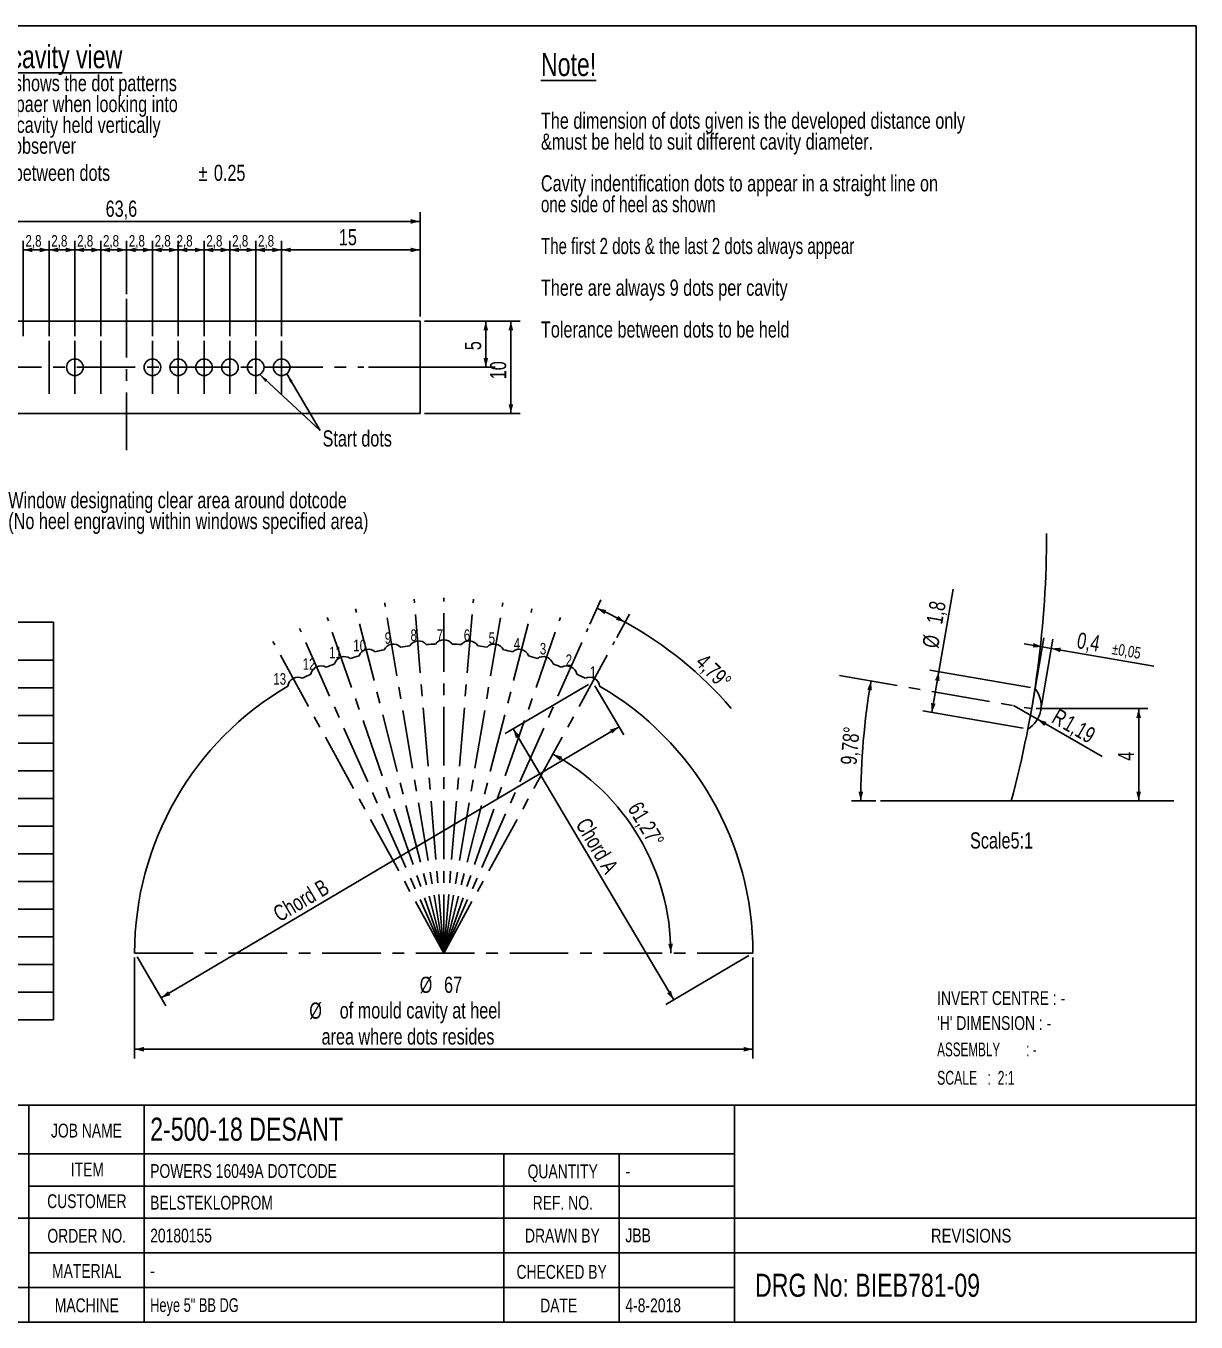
# Model space of a CAD drawing. Header units: millimetres. Extents: x 8 to 412, y 8 to 289.
# Drawn here: x 158.4 to 412, y 8 to 289 of the extents above; entities that cross this region are included whole.
import ezdxf

# ---------------------------------------------------------------- set-up
doc = ezdxf.new("R2010")
doc.units = ezdxf.units.MM
doc.linetypes.add('CENTERX2', pattern=[20.32, 12.7, -2.54, 2.54, -2.54])
for name, color, linetype in [('CENTERLINE', 4, 'CENTERX2'), ('DETAIL', 3, 'Continuous'), ('DIMENSIONS', 2, 'Continuous'), ('TEXT', 2, 'Continuous')]:
    doc.layers.add(name, color=color, linetype=linetype)
doc.layers.add('OUTLINE', color=7, linetype='Continuous', lineweight=25)
doc.styles.add('SLDTEXTSTYLE0', font='TXT', dxfattribs={"width": 0.75})
doc.styles.add('SLDTEXTSTYLE2', font='TXT', dxfattribs={"width": 0.7})
doc.styles.add('SLDTEXTSTYLE3', font='TXT', dxfattribs={"width": 0.797872})
doc.styles.add('SLDTEXTSTYLE4', font='TXT', dxfattribs={"width": 0.692308})
doc.styles.add('SLDTEXTSTYLE5', font='TXT', dxfattribs={"width": 0.660714})
doc.styles.add('SLDTEXTSTYLE6', font='TXT', dxfattribs={"width": 0.631579})
doc.styles.add('SLDTEXTSTYLE7', font='TXT', dxfattribs={"width": 0.697917})
doc.dimstyles.new('SLDDIMSTYLE0', dxfattribs={"dimtxt": 2.5, "dimasz": 2, "dimexe": 0, "dimexo": 0.0625, "dimtad": 1, "dimlfac": 0.5, "dimrnd": 1e-09, "dimzin": 12, "dimdsep": 46, "dimtxsty": 'SLDTEXTSTYLE0', "dimsah": 1, "dimcen": 0.09, "dimadec": 0, "dimazin": 3, "dimtfac": 1, "dimtofl": 0, "dimtmove": 0, "dimatfit": 3, "dimfxl": 0, "dimfrac": 2, "dimtolj": 1, "dimtzin": 12, "dimarcsym": 0})
doc.dimstyles.new('SLDDIMSTYLE2', dxfattribs={"dimtxt": 3.5, "dimasz": 2, "dimexe": 0, "dimexo": 0.0625, "dimgap": 0.875, "dimtad": 1, "dimlfac": 0.5, "dimrnd": 1e-09, "dimzin": 12, "dimdsep": 46, "dimtxsty": 'SLDTEXTSTYLE0', "dimsah": 1, "dimcen": 0.09, "dimadec": 0, "dimazin": 3, "dimtfac": 1, "dimtofl": 0, "dimtmove": 0, "dimatfit": 3, "dimfxl": 0, "dimfrac": 2, "dimtolj": 1, "dimtzin": 12, "dimarcsym": 0})
doc.dimstyles.new('SLDDIMSTYLE3', dxfattribs={"dimtxt": 0.18, "dimasz": 2, "dimexe": 0, "dimexo": 0.0625, "dimgap": 0, "dimtad": 0, "dimtih": 1, "dimtoh": 1, "dimdec": 0, "dimrnd": 1e-09, "dimzin": 0, "dimdsep": 46, "dimtxsty": 'Standard', "dimsah": 1, "dimcen": 0.09, "dimadec": 0, "dimazin": 0, "dimtfac": 2, "dimtdec": 0, "dimtofl": 0, "dimtmove": 0, "dimatfit": 3, "dimfxl": 0, "dimfrac": 2, "dimtolj": 1, "dimtzin": 0, "dimarcsym": 0})
doc.dimstyles.new('SLDDIMSTYLE4', dxfattribs={"dimtxt": 3.5, "dimasz": 2, "dimexe": 0, "dimexo": 0.0625, "dimgap": 0.875, "dimtad": 1, "dimdec": 4, "dimlfac": 0.5, "dimzin": 12, "dimdsep": 46, "dimtxsty": 'SLDTEXTSTYLE0', "dimsah": 1, "dimcen": 0.09, "dimazin": 3, "dimtfac": 1, "dimtofl": 0, "dimtmove": 0, "dimatfit": 3, "dimfxl": 0, "dimfrac": 2, "dimtolj": 1, "dimtzin": 12, "dimarcsym": 0})
doc.dimstyles.new('SLDDIMSTYLE5', dxfattribs={"dimtxt": 3.5, "dimasz": 2, "dimexe": 0, "dimexo": 0.0625, "dimgap": 0.875, "dimtad": 1, "dimlfac": 0.2, "dimrnd": 1e-09, "dimzin": 12, "dimdsep": 46, "dimtxsty": 'SLDTEXTSTYLE0', "dimsah": 1, "dimcen": 0.09, "dimadec": 0, "dimazin": 3, "dimtfac": 1, "dimtofl": 0, "dimtmove": 0, "dimatfit": 3, "dimfxl": 0, "dimfrac": 2, "dimtolj": 1, "dimtzin": 12, "dimarcsym": 0})
doc.dimstyles.new('SLDDIMSTYLE6', dxfattribs={"dimtxt": 3.5, "dimasz": 2, "dimexe": 0, "dimexo": 0.0625, "dimgap": 0.875, "dimtad": 1, "dimlfac": 0.2, "dimrnd": 1e-09, "dimdsep": 46, "dimtxsty": 'SLDTEXTSTYLE0', "dimsah": 1, "dimcen": 0.09, "dimadec": 0, "dimazin": 2, "dimtol": 1, "dimtp": 0.05, "dimtm": 0.05, "dimtfac": 1, "dimtmove": 0, "dimatfit": 0, "dimfxl": 0, "dimfrac": 2, "dimtolj": 1, "dimarcsym": 0})
doc.dimstyles.new('SLDDIMSTYLE7', dxfattribs={"dimtxt": 3.5, "dimasz": 2, "dimexe": 0, "dimexo": 0.0625, "dimgap": 0.875, "dimtad": 1, "dimlfac": 0.2, "dimrnd": 1e-09, "dimzin": 12, "dimdsep": 46, "dimtxsty": 'SLDTEXTSTYLE0', "dimsah": 1, "dimcen": 0, "dimadec": 0, "dimazin": 3, "dimtfac": 1, "dimtofl": 0, "dimtmove": 0, "dimatfit": 3, "dimfxl": 0, "dimfrac": 2, "dimtolj": 1, "dimtzin": 12, "dimarcsym": 0})
doc.dimstyles.new('SLDDIMSTYLE8', dxfattribs={"dimtxt": 3.5, "dimasz": 2, "dimexe": 0, "dimexo": 0.0625, "dimgap": 0.875, "dimtad": 1, "dimdec": 4, "dimlfac": 0.2, "dimzin": 12, "dimdsep": 46, "dimtxsty": 'SLDTEXTSTYLE0', "dimsah": 1, "dimcen": 0.09, "dimazin": 3, "dimtfac": 1, "dimtofl": 0, "dimtmove": 0, "dimatfit": 3, "dimfxl": 0, "dimfrac": 2, "dimtolj": 1, "dimtzin": 12, "dimarcsym": 0})

# ---------------------------------------------------------------- blocks, each defined once
blk = doc.blocks.new('SW_TABLEANNOTATION_2')
at = {"layer": 'TEXT', "color": 0}
for p, q in [((0, 0), (0, -86.25)), ((71.26, 0), (0, 0)), ((6.17, 0), (6.17, -86.25)), ((30.17, 0), (30.17, -86.25)), ((71.26, -86.25), (71.26, 0)), ((0, -8.25), (71.26, -8.25)), ((0, -14.25), (71.26, -14.25)), ((0, -20.25), (71.26, -20.25)), ((0, -26.25), (71.26, -26.25)), ((0, -32.25), (71.26, -32.25)), ((0, -38.25), (71.26, -38.25)), ((0, -44.25), (71.26, -44.25)), ((0, -50.25), (71.26, -50.25)), ((0, -56.25), (71.26, -56.25)), ((0, -62.25), (71.26, -62.25)), ((0, -68.25), (71.26, -68.25)), ((0, -74.25), (71.26, -74.25)), ((0, -80.25), (71.26, -80.25)), ((0, -86.25), (71.26, -86.25))]:
    blk.add_line(p, q, dxfattribs=at)
at = {"layer": 'TEXT', "color": 0, "char_height": 3.5, "attachment_point": 1, "style": 'SLDTEXTSTYLE0'}
for s, insert in [('Chord A', (8.65, -2.31)), ('Chord B', (41.58, -2.31)), ('1', (1.79, -9.43)), ('34,14', (12.35, -9.43)), ('57,65', (44.9, -9.43)), ('2', (1.79, -15.43)), ('36,52', (12.35, -15.43)), ('56,17', (44.9, -15.43)), ('3', (1.79, -21.43)), ('38,83', (12.35, -21.43)), ('54,6', (46.19, -21.43)), ('4', (1.79, -27.43)), ('41,08', (12.35, -27.43)), ('52,93', (44.9, -27.43)), ('5', (1.79, -33.43)), ('43,26', (12.35, -33.43)), ('51,17', (44.9, -33.43)), ('6', (1.79, -39.43)), ('45,36', (12.35, -39.43)), ('49,31', (44.9, -39.43)), ('7', (1.79, -45.43)), ('47,38', (12.35, -45.43)), ('47,38', (44.9, -45.43)), ('8', (1.79, -51.43)), ('49,31', (12.35, -51.43)), ('45,36', (44.9, -51.43)), ('9', (1.79, -57.43)), ('51,17', (12.35, -57.43)), ('43,26', (44.9, -57.43)), ('10', (0.5, -63.43)), ('52,93', (12.35, -63.43)), ('41,08', (44.9, -63.43)), ('11', (0.5, -69.43)), ('54,6', (13.65, -69.43)), ('38,83', (44.9, -69.43)), ('12', (0.5, -75.43)), ('56,17', (12.35, -75.43)), ('36,52', (44.9, -75.43)), ('13', (0.5, -81.43)), ('57,65', (12.35, -81.43)), ('34,14', (44.9, -81.43))]:
    blk.add_mtext(s, dxfattribs=dict(at, insert=insert))
blk = doc.blocks.new('_D')
at = {"layer": 'DIMENSIONS'}
for p, q in [((202.61, 221.73), (202.61, 242.44)), ((208.21, 221.73), (208.21, 242.44)), ((208.21, 240.44), (202.61, 240.44))]:
    blk.add_line(p, q, dxfattribs=at)
for points in [[(202.61, 240.44), (204.61, 239.94), (204.61, 240.94)], [(208.21, 240.44), (206.21, 240.94), (206.21, 239.94)]]:
    blk.add_solid(points, dxfattribs=at)
at = {"layer": 'DIMENSIONS', "insert": (203.1, 243.66), "char_height": 2.5, "attachment_point": 1, "style": 'SLDTEXTSTYLE0'}
blk.add_mtext('2,8', dxfattribs=at)
blk = doc.blocks.new('_D_1')
at = {"layer": 'DIMENSIONS'}
for p, q in [((197.01, 221.73), (197.01, 242.44)), ((202.61, 221.73), (202.61, 242.44)), ((202.61, 240.44), (197.01, 240.44))]:
    blk.add_line(p, q, dxfattribs=at)
for points in [[(197.01, 240.44), (199.01, 239.94), (199.01, 240.94)], [(202.61, 240.44), (200.61, 240.94), (200.61, 239.94)]]:
    blk.add_solid(points, dxfattribs=at)
at = {"layer": 'DIMENSIONS', "insert": (197.5, 243.66), "char_height": 2.5, "attachment_point": 1, "style": 'SLDTEXTSTYLE0'}
blk.add_mtext('2,8', dxfattribs=at)
blk = doc.blocks.new('_D_2')
at = {"layer": 'DIMENSIONS'}
for p, q in [((191.41, 221.73), (191.41, 242.44)), ((197.01, 221.73), (197.01, 242.44)), ((197.01, 240.44), (191.41, 240.44))]:
    blk.add_line(p, q, dxfattribs=at)
for points in [[(191.41, 240.44), (193.41, 239.94), (193.41, 240.94)], [(197.01, 240.44), (195.01, 240.94), (195.01, 239.94)]]:
    blk.add_solid(points, dxfattribs=at)
at = {"layer": 'DIMENSIONS', "insert": (191.05, 243.66), "char_height": 2.5, "attachment_point": 1, "style": 'SLDTEXTSTYLE0'}
blk.add_mtext('2,8', dxfattribs=at)
blk = doc.blocks.new('_D_3')
at = {"layer": 'DIMENSIONS'}
for p, q in [((185.81, 221.73), (185.81, 242.44)), ((191.41, 221.73), (191.41, 242.44)), ((191.41, 240.44), (185.81, 240.44))]:
    blk.add_line(p, q, dxfattribs=at)
for points in [[(185.81, 240.44), (187.81, 239.94), (187.81, 240.94)], [(191.41, 240.44), (189.41, 240.94), (189.41, 239.94)]]:
    blk.add_solid(points, dxfattribs=at)
at = {"layer": 'DIMENSIONS', "insert": (186.3, 243.66), "char_height": 2.5, "attachment_point": 1, "style": 'SLDTEXTSTYLE0'}
blk.add_mtext('2,8', dxfattribs=at)
blk = doc.blocks.new('_D_4')
at = {"layer": 'DIMENSIONS'}
for p, q in [((180.21, 230.82), (180.21, 242.44)), ((185.81, 221.73), (185.81, 242.44)), ((185.81, 240.44), (180.21, 240.44))]:
    blk.add_line(p, q, dxfattribs=at)
for points in [[(180.21, 240.44), (182.21, 239.94), (182.21, 240.94)], [(185.81, 240.44), (183.81, 240.94), (183.81, 239.94)]]:
    blk.add_solid(points, dxfattribs=at)
at = {"layer": 'DIMENSIONS', "insert": (180.7, 243.66), "char_height": 2.5, "attachment_point": 1, "style": 'SLDTEXTSTYLE0'}
blk.add_mtext('2,8', dxfattribs=at)
blk = doc.blocks.new('_D_5')
at = {"layer": 'DIMENSIONS'}
for p, q in [((174.61, 221.73), (174.61, 242.44)), ((180.21, 230.82), (180.21, 242.44)), ((180.21, 240.44), (174.61, 240.44))]:
    blk.add_line(p, q, dxfattribs=at)
for points in [[(174.61, 240.44), (176.61, 239.94), (176.61, 240.94)], [(180.21, 240.44), (178.21, 240.94), (178.21, 239.94)]]:
    blk.add_solid(points, dxfattribs=at)
at = {"layer": 'DIMENSIONS', "insert": (175.1, 243.66), "char_height": 2.5, "attachment_point": 1, "style": 'SLDTEXTSTYLE0'}
blk.add_mtext('2,8', dxfattribs=at)
blk = doc.blocks.new('_D_6')
at = {"layer": 'DIMENSIONS'}
for p, q in [((169.01, 221.73), (169.01, 242.44)), ((174.61, 221.73), (174.61, 242.44)), ((174.61, 240.44), (169.01, 240.44))]:
    blk.add_line(p, q, dxfattribs=at)
for points in [[(169.01, 240.44), (171.01, 239.94), (171.01, 240.94)], [(174.61, 240.44), (172.61, 240.94), (172.61, 239.94)]]:
    blk.add_solid(points, dxfattribs=at)
at = {"layer": 'DIMENSIONS', "insert": (169.5, 243.66), "char_height": 2.5, "attachment_point": 1, "style": 'SLDTEXTSTYLE0'}
blk.add_mtext('2,8', dxfattribs=at)
blk = doc.blocks.new('_D_7')
at = {"layer": 'DIMENSIONS'}
for p, q in [((163.41, 221.73), (163.41, 242.44)), ((169.01, 221.73), (169.01, 242.44)), ((169.01, 240.44), (163.41, 240.44))]:
    blk.add_line(p, q, dxfattribs=at)
for points in [[(163.41, 240.44), (165.41, 239.94), (165.41, 240.94)], [(169.01, 240.44), (167.01, 240.94), (167.01, 239.94)]]:
    blk.add_solid(points, dxfattribs=at)
at = {"layer": 'DIMENSIONS', "insert": (163.9, 243.66), "char_height": 2.5, "attachment_point": 1, "style": 'SLDTEXTSTYLE0'}
blk.add_mtext('2,8', dxfattribs=at)
blk = doc.blocks.new('_D_8')
at = {"layer": 'DIMENSIONS'}
for p, q in [((157.81, 221.73), (157.81, 242.44)), ((163.41, 221.73), (163.41, 242.44)), ((163.41, 240.44), (157.81, 240.44))]:
    blk.add_line(p, q, dxfattribs=at)
for points in [[(157.81, 240.44), (159.81, 239.94), (159.81, 240.94)], [(163.41, 240.44), (161.41, 240.94), (161.41, 239.94)]]:
    blk.add_solid(points, dxfattribs=at)
at = {"layer": 'DIMENSIONS', "insert": (158.3, 243.66), "char_height": 2.5, "attachment_point": 1, "style": 'SLDTEXTSTYLE0'}
blk.add_mtext('2,8', dxfattribs=at)
blk = doc.blocks.new('_D_11')
at = {"layer": 'DIMENSIONS'}
for p, q in [((208.21, 221.73), (208.21, 242.44)), ((213.81, 221.73), (213.81, 242.44)), ((208.21, 240.44), (213.81, 240.44))]:
    blk.add_line(p, q, dxfattribs=at)
for points in [[(208.21, 240.44), (210.21, 239.94), (210.21, 240.94)], [(213.81, 240.44), (211.81, 240.94), (211.81, 239.94)]]:
    blk.add_solid(points, dxfattribs=at)
at = {"layer": 'DIMENSIONS', "insert": (208.7, 243.66), "char_height": 2.5, "attachment_point": 1, "style": 'SLDTEXTSTYLE0'}
blk.add_mtext('2,8', dxfattribs=at)
blk = doc.blocks.new('_D_13')
at = {"layer": 'DIMENSIONS'}
for p, q in [((244.81, 224.99), (265.5, 224.99)), ((263.5, 224.99), (263.5, 204.99)), ((244.81, 204.99), (265.5, 204.99))]:
    blk.add_line(p, q, dxfattribs=at)
for points in [[(263.5, 224.99), (263, 222.99), (264, 222.99)], [(263.5, 204.99), (264, 206.99), (263, 206.99)]]:
    blk.add_solid(points, dxfattribs=at)
at = {"layer": 'DIMENSIONS', "insert": (258.99, 212.4), "char_height": 3.5, "attachment_point": 1, "rotation": 90, "style": 'SLDTEXTSTYLE0'}
blk.add_mtext('10', dxfattribs=at)
blk = doc.blocks.new('_D_14')
at = {"layer": 'DIMENSIONS'}
for p, q in [((213.81, 221.73), (213.81, 242.44)), ((243.81, 225.99), (243.81, 242.44)), ((213.81, 240.44), (243.81, 240.44))]:
    blk.add_line(p, q, dxfattribs=at)
for points in [[(213.81, 240.44), (215.81, 239.94), (215.81, 240.94)], [(243.81, 240.44), (241.81, 240.94), (241.81, 239.94)]]:
    blk.add_solid(points, dxfattribs=at)
at = {"layer": 'DIMENSIONS', "insert": (226.22, 244.95), "char_height": 3.5, "attachment_point": 1, "style": 'SLDTEXTSTYLE0'}
blk.add_mtext('15', dxfattribs=at)
blk = doc.blocks.new('_D_16')
at = {"layer": 'DIMENSIONS'}
for p, q in [((116.61, 225.99), (116.61, 248.62)), ((243.81, 225.99), (243.81, 248.62)), ((116.61, 246.62), (243.81, 246.62))]:
    blk.add_line(p, q, dxfattribs=at)
for points in [[(116.61, 246.62), (118.61, 246.12), (118.61, 247.12)], [(243.81, 246.62), (241.81, 247.12), (241.81, 246.12)]]:
    blk.add_solid(points, dxfattribs=at)
at = {"layer": 'DIMENSIONS', "insert": (175.68, 251.13), "char_height": 3.5, "attachment_point": 1, "style": 'SLDTEXTSTYLE0'}
blk.add_mtext('63,6', dxfattribs=at)
blk = doc.blocks.new('_D_17')
at = {"layer": 'DIMENSIONS'}
for p, q in [((244.81, 224.99), (260.07, 224.99)), ((258.07, 214.99), (258.07, 224.99)), ((232.65, 214.99), (260.07, 214.99))]:
    blk.add_line(p, q, dxfattribs=at)
for points in [[(258.07, 224.99), (257.57, 222.99), (258.57, 222.99)], [(258.07, 214.99), (258.57, 216.99), (257.57, 216.99)]]:
    blk.add_solid(points, dxfattribs=at)
at = {"layer": 'DIMENSIONS', "insert": (253.56, 218.7), "char_height": 3.5, "attachment_point": 1, "rotation": 90, "style": 'SLDTEXTSTYLE0'}
blk.add_mtext('5', dxfattribs=at)
blk = doc.blocks.new('SW_NOTE_5')
at = {"layer": 'TEXT', "color": 0, "char_height": 3.5, "attachment_point": 1, "style": 'SLDTEXTSTYLE0'}
for s, insert in [('Tolerance between dots', (0, 4.5)), ('%%p', (56.62, 4.5)), ('0.25', (59.95, 4.5))]:
    blk.add_mtext(s, dxfattribs=dict(at, insert=insert))
blk = doc.blocks.new('SW_NOTE_6')
at = {"layer": 'TEXT', "color": 0, "char_height": 3.5, "attachment_point": 1, "style": 'SLDTEXTSTYLE0'}
for s, insert in [('Window designating clear area around dotcode', (0.56, 4.54)), ('(No heel engraving within windows specified area)', (0.56, 0.02))]:
    blk.add_mtext(s, dxfattribs=dict(at, insert=insert))
blk = doc.blocks.new('SW_NOTE_7')
at = {"layer": 'TEXT', "color": 0, "attachment_point": 1, "style": 'SLDTEXTSTYLE0'}
for s, insert, char_height in [('\\LMould cavity view', (0, 6.45), 5), ('The chart shows the dot patterns', (0, -0.03), 3.5), ('as they appaer when looking into', (0, -4.55), 3.5), ('the mould cavity held vertically', (0, -9.08), 3.5), ('in front of observer', (0, -13.61), 3.5)]:
    blk.add_mtext(s, dxfattribs=dict(at, insert=insert, char_height=char_height))
blk = doc.blocks.new('SW_NOTE_8')
at = {"layer": 'TEXT', "color": 0, "attachment_point": 1}
for s, insert, char_height, style in [('\\LNote!', (0, 6.45), 5, 'SLDTEXTSTYLE0'), ('The dimension of dots given is the developed distance only', (0, -6.49), 3.5, 'SLDTEXTSTYLE0'), ('&must be held to suit different cavity diameter.', (0, -11.02), 3.5, 'SLDTEXTSTYLE0'), ('Cavity indentification dots to appear in a straight line on', (0, -20.07), 3.5, 'SLDTEXTSTYLE0'), ('one side of heel as shown', (0, -24.6), 3.5, 'SLDTEXTSTYLE2'), ('The first 2 dots & the last 2 dots always appear', (0, -33.65), 3.5, 'SLDTEXTSTYLE7'), ('There are always 9 dots per cavity', (0, -42.7), 3.5, 'SLDTEXTSTYLE0'), ('Tolerance between dots to be held', (0, -51.75), 3.5, 'SLDTEXTSTYLE0')]:
    blk.add_mtext(s, dxfattribs=dict(at, insert=insert, char_height=char_height, style=style))
blk = doc.blocks.new('_D_18')
at = {"layer": 'DIMENSIONS'}
for p, q in [((181.97, 87.01), (181.97, 65.15)), ((315.97, 87.01), (315.97, 65.15)), ((181.97, 67.15), (315.97, 67.15))]:
    blk.add_line(p, q, dxfattribs=at)
for points in [[(181.97, 67.15), (183.97, 66.65), (183.97, 67.65)], [(315.97, 67.15), (313.97, 67.65), (313.97, 66.65)]]:
    blk.add_solid(points, dxfattribs=at)
at = {"layer": 'DIMENSIONS', "char_height": 3.5, "attachment_point": 1, "style": 'SLDTEXTSTYLE0'}
for s, insert in [('%%c', (243.74, 82.87)), ('67', (249.02, 82.87)), ('%%c', (219.82, 77.27)), ('of mould cavity at heel', (226.41, 77.32)), ('area where dots resides', (222.48, 71.66))]:
    blk.add_mtext(s, dxfattribs=dict(at, insert=insert))
blk = doc.blocks.new('_D_19')
at = {"layer": 'DIMENSIONS'}
blk.add_arc((248.97, 88.01), 49.19, 0, 61.2666, dxfattribs=at)
for points in [[(272.61, 131.14), (274.1, 129.71), (274.6, 130.58)], [(298.16, 88.01), (298.62, 90.02), (297.62, 90)]]:
    blk.add_solid(points, dxfattribs=at)
at = {"layer": 'DIMENSIONS', "insert": (291.73, 121.18), "char_height": 3.5, "attachment_point": 1, "rotation": 300.6333, "style": 'SLDTEXTSTYLE0'}
blk.add_mtext('61,27°', dxfattribs=at)
blk = doc.blocks.new('_D_20')
at = {"layer": 'DIMENSIONS'}
for p, q in [((280.62, 159.3), (282.97, 164.58)), ((286.46, 156.41), (289.24, 161.47))]:
    blk.add_line(p, q, dxfattribs=at)
for start, end in [(61.2666, 66.0555), (40.4144, 61.2666)]:
    blk.add_arc((248.97, 88.01), 81.78, start, end, dxfattribs=at)
for points in [[(282.16, 162.75), (283.77, 161.46), (284.18, 162.37)], [(288.28, 159.72), (286.75, 161.1), (286.28, 160.22)]]:
    blk.add_solid(points, dxfattribs=at)
at = {"layer": 'DIMENSIONS', "insert": (305.74, 153.22), "char_height": 3.5, "attachment_point": 1, "rotation": 315.3385, "style": 'SLDTEXTSTYLE0'}
blk.add_mtext('4,79°', dxfattribs=at)
blk = doc.blocks.new('_D_21')
at = {"layer": 'DIMENSIONS'}
for p, q in [((280.31, 146.25), (262.28, 135.57)), ((264, 136.59), (298.79, 77.84)), ((315.11, 87.5), (297.07, 76.82))]:
    blk.add_line(p, q, dxfattribs=at)
for points in [[(264, 136.59), (264.59, 134.61), (265.45, 135.12)], [(298.79, 77.84), (298.2, 79.81), (297.34, 79.3)]]:
    blk.add_solid(points, dxfattribs=at)
at = {"layer": 'DIMENSIONS', "insert": (280.42, 117.7), "char_height": 3.5, "attachment_point": 1, "rotation": 300.6333, "style": 'SLDTEXTSTYLE0'}
blk.add_mtext('Chord A', dxfattribs=at)
blk = doc.blocks.new('_D_22')
at = {"layer": 'DIMENSIONS'}
for p, q in [((281.68, 145.9), (287.96, 135.31)), ((187.73, 78.28), (286.94, 137.03)), ((182.48, 87.15), (188.75, 76.56))]:
    blk.add_line(p, q, dxfattribs=at)
for points in [[(286.94, 137.03), (284.96, 136.44), (285.47, 135.58)], [(187.73, 78.28), (189.71, 78.87), (189.2, 79.73)]]:
    blk.add_solid(points, dxfattribs=at)
at = {"layer": 'DIMENSIONS', "insert": (211.59, 97.65), "char_height": 3.5, "attachment_point": 1, "rotation": 30.6333, "style": 'SLDTEXTSTYLE0'}
blk.add_mtext('Chord B', dxfattribs=at)
blk = doc.blocks.new('_D_23')
at = {"layer": 'DIMENSIONS'}
for p, q in [((356.25, 149.02), (359.33, 166.88)), ((376.09, 145.6), (354.28, 149.36)), ((356.25, 149.02), (354.72, 140.15)), ((374.56, 136.73), (352.75, 140.49))]:
    blk.add_line(p, q, dxfattribs=at)
for points in [[(356.25, 149.02), (355.41, 147.14), (356.4, 146.97)], [(354.72, 140.15), (355.55, 142.04), (354.56, 142.21)]]:
    blk.add_solid(points, dxfattribs=at)
at = {"layer": 'DIMENSIONS', "char_height": 3.5, "attachment_point": 1, "rotation": 80.2195, "style": 'SLDTEXTSTYLE0'}
for s, insert in [('1,8', (353.51, 159.72)), ('%%c', (352.62, 154.52))]:
    blk.add_mtext(s, dxfattribs=dict(at, insert=insert))
blk = doc.blocks.new('_D_24')
at = {"layer": 'DIMENSIONS'}
for p, q in [((378.66, 154.39), (374.72, 155.07)), ((376.52, 141.98), (379, 156.36)), ((378.49, 141.64), (380.97, 156.02)), ((378.66, 154.39), (380.63, 154.05)), ((380.63, 154.05), (402.83, 150.22))]:
    blk.add_line(p, q, dxfattribs=at)
for points in [[(378.66, 154.39), (376.78, 155.22), (376.61, 154.24)], [(380.63, 154.05), (382.52, 153.22), (382.69, 154.2)]]:
    blk.add_solid(points, dxfattribs=at)
at = {"layer": 'DIMENSIONS', "attachment_point": 1, "rotation": 350.2195, "style": 'SLDTEXTSTYLE0'}
for s, insert, char_height in [('0,4', (386.58, 157.6), 3.5), ('±0,05', (394.05, 155.29), 2.5)]:
    blk.add_mtext(s, dxfattribs=dict(at, insert=insert, char_height=char_height))
blk = doc.blocks.new('_D_25')
at = {"layer": 'DIMENSIONS'}
for p, q in [((377.35, 140.99), (401.56, 140.99)), ((399.56, 140.99), (399.56, 120.99))]:
    blk.add_line(p, q, dxfattribs=at)
for points in [[(399.56, 140.99), (399.06, 138.99), (400.06, 138.99)], [(399.56, 120.99), (400.06, 122.99), (399.06, 122.99)]]:
    blk.add_solid(points, dxfattribs=at)
at = {"layer": 'DIMENSIONS', "insert": (395.05, 129.7), "char_height": 3.5, "attachment_point": 1, "rotation": 90, "style": 'SLDTEXTSTYLE0'}
blk.add_mtext('4', dxfattribs=at)
blk = doc.blocks.new('_D_26')
at = {"layer": 'DIMENSIONS'}
for q in [(372.44, 141.66), (391.63, 130.58)]:
    blk.add_line((377.61, 138.68), q, dxfattribs=at)
blk.add_solid([(377.61, 138.68), (379.09, 137.25), (379.59, 138.11)], dxfattribs=at)
at = {"layer": 'DIMENSIONS', "char_height": 3.5, "attachment_point": 1, "rotation": 330, "style": 'SLDTEXTSTYLE0'}
for s, insert in [('R', (382.2, 141.18)), ('1,19', (384.65, 139.77))]:
    blk.add_mtext(s, dxfattribs=dict(at, insert=insert))
blk = doc.blocks.new('_D_27')
at = {"layer": 'DIMENSIONS'}
blk.add_line((342.62, 120.99), (337.33, 120.99), dxfattribs=at)
blk.add_arc((492.37, 120.99), 153.04, 170.2195, 180, dxfattribs=at)
for points in [[(341.56, 146.99), (340.74, 145.1), (341.73, 144.93)], [(339.33, 120.99), (339.85, 122.99), (338.85, 122.99)]]:
    blk.add_solid(points, dxfattribs=at)
at = {"layer": 'DIMENSIONS', "insert": (334.93, 128.98), "char_height": 3.5, "attachment_point": 1, "rotation": 85.1097, "style": 'SLDTEXTSTYLE0'}
blk.add_mtext('9,78°', dxfattribs=at)

msp = doc.modelspace()

# ---------------------------------------------------------------- linework, layer by layer
at = {"layer": 'CENTERLINE'}
for p, q in [((180.20959, 229.8209), (180.20959, 197.05107)), ((163.40959, 220.73444), (163.40959, 209.24218)), ((169.00959, 220.73444), (169.00959, 209.24218)), ((174.60959, 220.73444), (174.60959, 209.24218)), ((185.80959, 220.73444), (185.80959, 209.24218)), ((191.40959, 220.73444), (191.40959, 209.24218)), ((197.00959, 220.73444), (197.00959, 209.24218)), ((202.60959, 220.73444), (202.60959, 209.24218)), ((208.20959, 220.73444), (208.20959, 209.24218)), ((213.80959, 220.73444), (213.80959, 209.24218)), ((128.76686, 214.98831), (231.65232, 214.98831)), ((248.96553, 88.00994), (236.15375, 163.9366)), ((248.96553, 88.00994), (242.5372, 164.74113)), ((248.96553, 88.00994), (248.96553, 165.00994)), ((248.96553, 88.00994), (255.39386, 164.74113)), ((248.96553, 88.00994), (261.77731, 163.9366)), ((248.96553, 88.00994), (223.69915, 160.74652)), ((248.96553, 88.00994), (223.69915, 160.74652)), ((248.96553, 88.00994), (229.85975, 162.60196)), ((248.96553, 88.00994), (268.0713, 162.60196)), ((248.96553, 88.00994), (274.23191, 160.74652)), ((248.96553, 88.00994), (217.71495, 158.38324)), ((248.96553, 88.00994), (280.2161, 158.38324)), ((248.96553, 88.00994), (211.94895, 155.52862)), ((248.96553, 88.00994), (285.98211, 155.52862)), ((334.70559, 148.16887), (376.35212, 140.98983)), ((181.96553, 88.00994), (315.96553, 88.00994))]:
    msp.add_line(p, q, dxfattribs=at)
at = {"layer": 'DETAIL'}
for p, q in [((116.60959, 224.98831), (243.80959, 224.98831)), ((243.80959, 224.98831), (243.80959, 204.98831)), ((116.60959, 204.98831), (243.80959, 204.98831))]:
    msp.add_line(p, q, dxfattribs=at)
at = {"layer": 'OUTLINE'}
for p, q in [((8, 289), (412, 289)), ((412, 289), (412, 8)), ((343.6245, 120.98983), (407.17213, 120.98983)), ((412, 55), (8, 55)), ((159, 55), (159, 8)), ((184, 55), (184, 8)), ((312, 8), (312, 55)), ((159, 44.5), (99, 44.5)), ((312, 44.5), (159, 44.5)), ((262, 8), (262, 44.5)), ((287, 8), (287, 44.5)), ((159, 37.5), (312, 37.5)), ((99, 30.5), (412, 30.5)), ((159, 23), (312, 23)), ((312, 23), (412, 23)), ((312, 15.5), (99, 15.5)), ((412, 8), (8, 8))]:
    msp.add_line(p, q, dxfattribs=at)
for centre in [(169.00959, 214.98831), (185.80959, 214.98831), (191.40959, 214.98831), (197.00959, 214.98831), (202.60959, 214.98831), (208.20959, 214.98831), (213.80959, 214.98831)]:
    msp.add_circle(centre, 1.8, dxfattribs=at)
for centre, radius, start, end in [((155.90909, 178.98983), 223.69428, 344.9725108, 0), ((238.03641, 152.77933), 2.21499, 45.222676, 153.9329279), ((248.96553, 88.00994), 67, 96.3283758, 98.0383271), ((243.48183, 153.46564), 2.21499, 40.433775, 149.144027), ((248.96553, 88.00994), 67, 91.5394748, 93.2494261), ((248.96553, 153.69495), 2.21499, 35.644874, 144.355126), ((248.96553, 88.00994), 67, 86.7505739, 88.4605252), ((254.44923, 153.46564), 2.21499, 30.855973, 139.566225), ((248.96553, 88.00994), 67, 81.9616729, 83.6716242), ((259.89464, 152.77933), 2.21499, 26.0670721, 134.777324), ((227.41199, 150.05803), 2.21499, 54.8004779, 163.5107299), ((248.96553, 88.00994), 67, 105.9061777, 107.6161291), ((232.66731, 151.64081), 2.21499, 50.0115769, 158.7218289), ((248.96553, 88.00994), 67, 101.1172768, 102.8272281), ((248.96553, 88.00994), 67, 77.1727719, 78.8827232), ((265.26375, 151.64081), 2.21499, 21.2781711, 129.9884231), ((248.96553, 88.00994), 67, 72.3838709, 74.0938223), ((270.51906, 150.05803), 2.21499, 16.4892701, 125.1995221), ((222.30716, 148.04203), 2.21499, 59.5893789, 168.2996309), ((248.96553, 88.00994), 67, 110.6950787, 112.40503), ((248.96553, 88.00994), 67, 67.59497, 69.3049213), ((275.62389, 148.04203), 2.21499, 11.7003691, 120.4106211), ((275.62389, 148.04203), 2.21499, 11.7003691, 120.4106211), ((217.38846, 145.60689), 2.21499, 64.3782799, 173.0885318), ((248.96553, 88.00994), 67, 115.4839797, 117.193931), ((248.96553, 88.00994), 67, 62.806069, 64.5160203), ((280.5426, 145.60689), 2.21499, 6.9114682, 115.6217201), ((248.96553, 88.00994), 67, 120.2728807, 180), ((248.96553, 88.00994), 67, 0, 59.7271193), ((372.43678, 141.66476), 5.97309, 301.3355091, 39.1034225)]:
    msp.add_arc(centre, radius, start, end, dxfattribs=at)

# ---------------------------------------------------------------- block references
at = {"layer": 'TEXT'}
for name, p in [('SW_NOTE_7', (139.99589, 278.38373)), ('SW_NOTE_8', (270.02246, 276.69586)), ('SW_NOTE_5', (139.18739, 254.4036)), ('SW_NOTE_6', (154.0224, 183.38969)), ('SW_TABLEANNOTATION_2', (93.10775, 159.75441))]:
    msp.add_blockref(name, p, dxfattribs=at)

# ---------------------------------------------------------------- texts
for s, insert, char_height, attachment_point, style in [('Start dots', (222.70015, 201.31612), 3.5, 1, 'SLDTEXTSTYLE0'), ('9', (237.55329, 157.54552), 2.5, 3, 'SLDTEXTSTYLE0'), ('8', (243.14164, 158.17172), 2.5, 3, 'SLDTEXTSTYLE0'), ('7', (247.43953, 158.17172), 2.5, 1, 'SLDTEXTSTYLE0'), ('6', (253.2919, 158.17172), 2.5, 1, 'SLDTEXTSTYLE0'), ('5', (258.68519, 157.54552), 2.5, 1, 'SLDTEXTSTYLE0'), ('10', (232.13227, 155.94388), 2.5, 3, 'SLDTEXTSTYLE0'), ('4', (264.13541, 156.32078), 2.5, 1, 'SLDTEXTSTYLE0'), ('3', (269.77556, 155.2315), 2.5, 1, 'SLDTEXTSTYLE0'), ('12', (221.15925, 151.91433), 2.5, 3, 'SLDTEXTSTYLE0'), ('11', (226.89312, 154.39741), 2.5, 3, 'SLDTEXTSTYLE0'), ('2', (275.37742, 152.74143), 2.5, 1, 'SLDTEXTSTYLE0'), ('1', (280.63065, 150.15381), 2.5, 1, 'SLDTEXTSTYLE0'), ('13', (214.7979, 148.68169), 2.5, 3, 'SLDTEXTSTYLE0'), ('Scale5:1', (363.00951, 114.16821), 3.5, 1, 'SLDTEXTSTYLE0'), ('INVERT CENTRE : -', (355.88583, 79.73474), 3, 1, 'SLDTEXTSTYLE0'), ("'H' DIMENSION : -", (355.88583, 74.32381), 3, 1, 'SLDTEXTSTYLE0'), ('ASSEMBLY        : -', (355.88583, 68.60543), 3, 1, 'SLDTEXTSTYLE6'), ('SCALE   :  2:1', (355.88583, 62.45853), 3, 1, 'SLDTEXTSTYLE5'), ('JOB NAME', (171.51943, 51.01097), 3, 2, 'SLDTEXTSTYLE0'), ('2-500-18 DESANT', (185.33565, 52.31634), 5, 1, 'SLDTEXTSTYLE0'), ('ITEM', (171.71839, 42.58459), 3, 2, 'SLDTEXTSTYLE0'), ('POWERS 16049A DOTCODE', (185.33565, 42.25126), 3, 1, 'SLDTEXTSTYLE0'), ('QUANTITY', (274.73922, 42.16498), 3, 2, 'SLDTEXTSTYLE0'), ('-', (288.35518, 42.22289), 3, 1, 'SLDTEXTSTYLE0'), ('CUSTOMER', (171.61526, 35.70858), 3, 2, 'SLDTEXTSTYLE0'), ('BELSTEKLOPROM', (185.33565, 35.37524), 3, 1, 'SLDTEXTSTYLE0'), ('REF. NO.', (274.75477, 35.3534), 3, 2, 'SLDTEXTSTYLE0'), ('ORDER NO.', (171.58401, 28.20789), 3, 2, 'SLDTEXTSTYLE0'), ('20180155', (185.32857, 28.25372), 3, 1, 'SLDTEXTSTYLE0'), ('DRAWN BY', (274.67352, 28.24386), 3, 2, 'SLDTEXTSTYLE0'), ('JBB', (288.31932, 28.2897), 3, 1, 'SLDTEXTSTYLE0'), ('REVISIONS', (363.25388, 28.24386), 3, 2, 'SLDTEXTSTYLE3'), ('MATERIAL', (171.59131, 20.58667), 3, 2, 'SLDTEXTSTYLE0'), ('CHECKED BY', (274.51608, 20.38182), 3, 2, 'SLDTEXTSTYLE0'), ('-', (185.32857, 20.63251), 3, 1, 'SLDTEXTSTYLE0'), ('DRG No: BIEB781-09', (316.41236, 18.48179), 5, 1, 'SLDTEXTSTYLE0'), ('MACHINE', (171.58922, 13.13696), 3, 2, 'SLDTEXTSTYLE0'), ('Heye 5" BB DG', (185.32857, 13.18279), 3, 1, 'SLDTEXTSTYLE4'), ('DATE', (273.86978, 13.08877), 3, 2, 'SLDTEXTSTYLE0'), ('4-8-2018', (288.31932, 13.1346), 3, 1, 'SLDTEXTSTYLE0')]:
    msp.add_mtext(s, dxfattribs=dict(at, insert=insert, char_height=char_height, attachment_point=attachment_point, style=style))

# ---------------------------------------------------------------- dimensions: what is measured, and where the dimension line sits
at = {"layer": 'DIMENSIONS'}
for base, p1, p2, dimstyle, picture, middle in [((243.80959, 246.61915), (116.60959, 224.98831), (243.80959, 224.98831), 'SLDDIMSTYLE2', '_D_16', (180.20959, 246.61915)), ((243.80959, 240.44101), (213.80959, 220.73444), (243.80959, 224.98831), 'SLDDIMSTYLE2', '_D_14', (228.80959, 240.44101)), ((157.80959, 240.44101), (163.40959, 220.73444), (157.80959, 220.73444), 'SLDDIMSTYLE0', '_D_8', (160.60959, 240.44101)), ((163.40959, 240.44101), (169.00959, 220.73444), (163.40959, 220.73444), 'SLDDIMSTYLE0', '_D_7', (166.20959, 240.44101)), ((169.00959, 240.44101), (174.60959, 220.73444), (169.00959, 220.73444), 'SLDDIMSTYLE0', '_D_6', (171.80959, 240.44101)), ((174.60959, 240.44101), (180.20959, 229.8209), (174.60959, 220.73444), 'SLDDIMSTYLE0', '_D_5', (177.40959, 240.44101)), ((180.20959, 240.44101), (185.80959, 220.73444), (180.20959, 229.8209), 'SLDDIMSTYLE0', '_D_4', (183.00959, 240.44101)), ((185.80959, 240.44101), (191.40959, 220.73444), (185.80959, 220.73444), 'SLDDIMSTYLE0', '_D_3', (188.60959, 240.44101)), ((191.40959, 240.44101), (197.00959, 220.73444), (191.40959, 220.73444), 'SLDDIMSTYLE0', '_D_2', (193.35701, 240.44101)), ((197.00959, 240.44101), (202.60959, 220.73444), (197.00959, 220.73444), 'SLDDIMSTYLE0', '_D_1', (199.80959, 240.44101)), ((202.60959, 240.44101), (208.20959, 220.73444), (202.60959, 220.73444), 'SLDDIMSTYLE0', '_D', (205.40959, 240.44101)), ((213.80959, 240.44101), (208.20959, 220.73444), (213.80959, 220.73444), 'SLDDIMSTYLE0', '_D_11', (211.00959, 240.44101))]:
    dim = msp.add_linear_dim(base=base, p1=p1, p2=p2, dimstyle=dimstyle, dxfattribs=at)
    dim.commit()
    dim.dimension.update_dxf_attribs({"geometry": picture, "text_midpoint": middle, "dimtype": 160})
for base, p1, p2, angle, dimstyle, picture, middle in [((258.06949, 224.98831), (231.65232, 214.98831), (243.80959, 224.98831), 90, 'SLDDIMSTYLE2', '_D_17', (258.06949, 219.98831)), ((263.50354, 204.98831), (243.80959, 224.98831), (243.80959, 204.98831), 90, 'SLDDIMSTYLE2', '_D_13', (263.50354, 214.98831)), ((380.63317, 154.05137), (376.35212, 140.98983), (378.32306, 140.65008), 350.2194658, 'SLDDIMSTYLE6', '_D_24', (393.54077, 151.82636)), ((286.93861, 137.02673), (181.96553, 88.00994), (281.17476, 146.75996), 30.6332971, 'SLDDIMSTYLE2', '_D_22', (221.75178, 98.4242)), ((298.78758, 77.83745), (281.17476, 146.75996), (315.96553, 88.00994), 300.6332971, 'SLDDIMSTYLE2', '_D_21', (281.3922, 107.21246)), ((399.55677, 120.98983), (376.35212, 140.98983), (407.17213, 120.98983), 90, 'SLDDIMSTYLE5', '_D_25', (399.55677, 130.98983))]:
    dim = msp.add_linear_dim(base=base, p1=p1, p2=p2, angle=angle, dimstyle=dimstyle, dxfattribs=at)
    dim.commit()
    dim.dimension.update_dxf_attribs({"geometry": picture, "text_midpoint": middle, "dimtype": 160})
for base, p1, p2, angle, text, dimstyle, picture, middle in [((354.71788, 140.15278), (377.07195, 145.43212), (375.54308, 136.56293), 80.2194658, '%%c<>', 'SLDDIMSTYLE5', '_D_23', (358.05885, 159.53422)), ((315.96553, 67.14544), (181.96553, 88.00994), (315.96553, 88.00994), 0, '%%c<>\\P%%c of mould cavity at heel\\Parea where dots resides', 'SLDDIMSTYLE2', '_D_18', (248.96553, 67.14544))]:
    dim = msp.add_linear_dim(base=base, p1=p1, p2=p2, angle=angle, text=text, dimstyle=dimstyle, dxfattribs=at)
    dim.commit()
    dim.dimension.update_dxf_attribs({"geometry": picture, "text_midpoint": middle, "dimtype": 160})
for base, line1, line2, dimstyle, picture, middle in [((285.25007, 161.30064), ((285.98211, 155.52862), (248.96553, 88.00994)), ((280.2161, 158.38324), (248.96553, 88.00994)), 'SLDDIMSTYLE4', '_D_20', (306.45058, 146.17835)), ((291.29282, 113.07544), ((315.96553, 88.00994), (181.96553, 88.00994)), ((285.98211, 155.52862), (248.96553, 88.00994)), 'SLDDIMSTYLE4', '_D_19', (291.29282, 113.07544)), ((339.89173, 134.03615), ((334.70559, 148.16887), (376.35212, 140.98983)), ((343.6245, 120.98983), (407.17213, 120.98983)), 'SLDDIMSTYLE8', '_D_27', (339.89173, 134.03615))]:
    dim = msp.add_angular_dim_2l(base=base, line1=line1, line2=line2, dimstyle=dimstyle, dxfattribs=at)
    dim.commit()
    dim.dimension.update_dxf_attribs({"geometry": picture, "text_midpoint": middle, "dimtype": 162})
dim = msp.add_radius_dim(center=(372.43678, 141.66476), mpoint=(377.60963, 138.67822), dimstyle='SLDDIMSTYLE7', dxfattribs=at)
dim.commit()
dim.dimension.update_dxf_attribs({"geometry": '_D_26', "text_midpoint": (385.32984, 134.22097), "dimtype": 164})

# ---------------------------------------------------------------- leaders
at = {"layer": 'TEXT'}
for points in [[(214.93204, 213.58115), (222.15427, 201.26796)], [(209.0687, 213.40656), (222.15427, 201.26796)]]:
    msp.add_leader(points, dimstyle='SLDDIMSTYLE3', dxfattribs=at)

doc.saveas('drawing.dxf')
